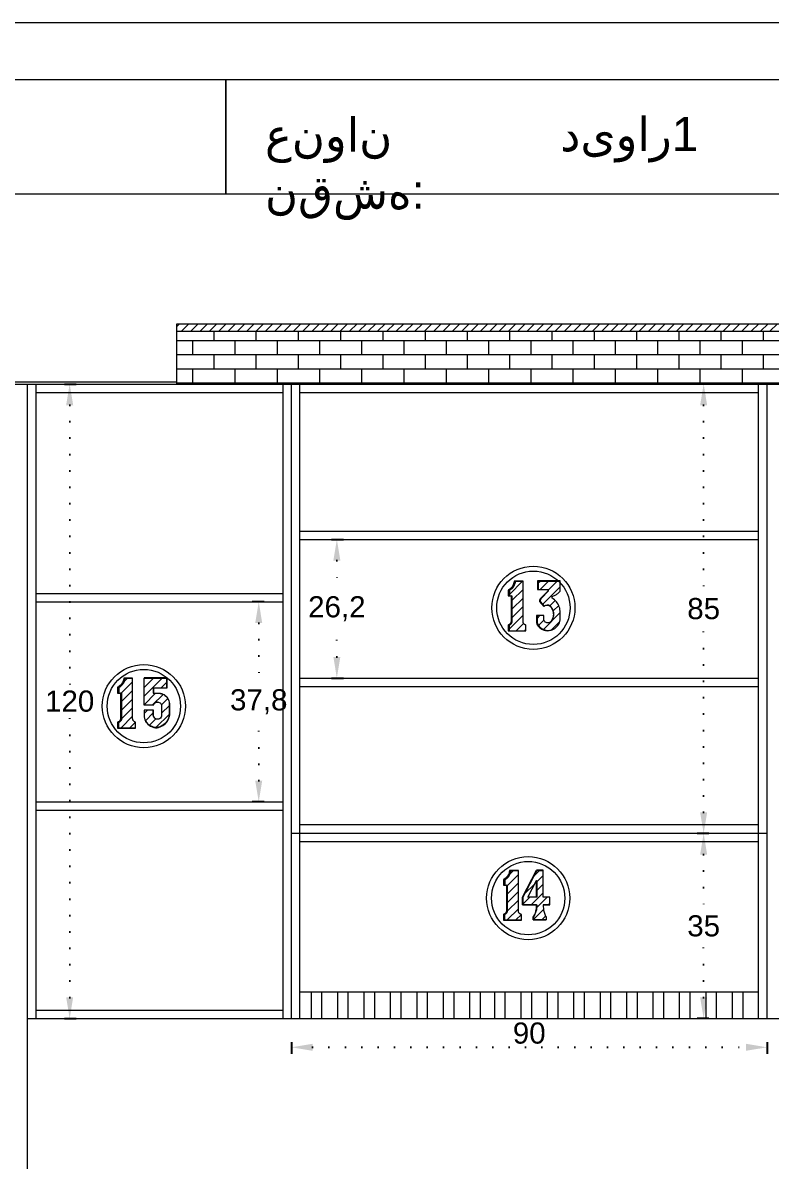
# Model space of a CAD drawing. Header units: inches. Extents: x 352 to 11605, y -941 to 2503.
# Drawn here: x 7744.4 to 7886.1, y 271.1 to 486.4 of the extents above; entities that cross this region are included whole.
import ezdxf

# ---------------------------------------------------------------- set-up
doc = ezdxf.new("R2010")
doc.units = ezdxf.units.IN
doc.header["$MEASUREMENT"] = 0
doc.linetypes.add('ACAD_ISO07W100', pattern=[3, 0, -3])
doc.styles.get("Standard").update_dxf_attribs({"font": 'arial.ttf'})
doc.dimstyles.new('ISO-25', dxfattribs={"dimtxt": 4, "dimasz": 4, "dimexe": 1.25, "dimexo": 0.625, "dimtad": 1, "dimtih": 1, "dimtoh": 1, "dimdec": 1, "dimtxsty": 'Standard', "dimcen": 2.5, "dimadec": 0, "dimazin": 0, "dimtfac": 1, "dimtdec": 1, "dimtmove": 0, "dimatfit": 3, "dimfxl": 1, "dimfxlon": 1, "dimarcsym": 0})
pattern_1 = [(45, (7267.2395, 903.4577), (-0.8148213, 0.8148213), [])]
pattern_2 = [(45, (7306.7005, 922.358), (-0.8148213, 0.8148213), [])]

# ---------------------------------------------------------------- blocks, each defined once
blk = doc.blocks.new('*D286')
at = {"color": 0, "lineweight": -2, "transparency": 16777216}
for p, q in [((7752.32, 418.06), (7754.57, 418.06)), ((7752.32, 298.06), (7754.57, 298.06))]:
    blk.add_line(p, q, dxfattribs=at)
at = {"color": 0, "linetype": 'ACAD_ISO07W100', "lineweight": -2, "transparency": 16777216}
for p, q in [((7753.32, 414.06), (7753.32, 360.73)), ((7753.32, 302.06), (7753.32, 355.4))]:
    blk.add_line(p, q, dxfattribs=at)
at = {"color": 0, "transparency": 16777216}
for points in [[(7752.65, 414.06), (7753.98, 414.06), (7753.32, 418.06)], [(7752.65, 302.06), (7753.98, 302.06), (7753.32, 298.06)]]:
    blk.add_solid(points, dxfattribs=at)
at = {"layer": 'Defpoints', "color": 0, "transparency": 16777216}
for p in [(7745.29, 418.06), (7745.29, 298.06), (7753.32, 298.06)]:
    blk.add_point(p, dxfattribs=at)
at = {"color": 0, "lineweight": 20, "transparency": 16777216, "insert": (7753.32, 358.06), "char_height": 4, "attachment_point": 5}
blk.add_mtext('120', dxfattribs=at)
blk = doc.blocks.new('*D325')
at = {"color": 0, "lineweight": -2, "transparency": 16777216}
for p, q in [((7802.88, 388.66), (7805.13, 388.66)), ((7802.88, 362.46), (7805.13, 362.46))]:
    blk.add_line(p, q, dxfattribs=at)
at = {"color": 0, "linetype": 'ACAD_ISO07W100', "lineweight": -2, "transparency": 16777216}
for p, q in [((7803.88, 384.66), (7803.88, 378.59)), ((7803.88, 366.46), (7803.88, 372.54))]:
    blk.add_line(p, q, dxfattribs=at)
at = {"color": 0, "transparency": 16777216}
for points in [[(7803.22, 384.66), (7804.55, 384.66), (7803.88, 388.66)], [(7803.22, 366.46), (7804.55, 366.46), (7803.88, 362.46)]]:
    blk.add_solid(points, dxfattribs=at)
at = {"layer": 'Defpoints', "color": 0, "transparency": 16777216}
for p in [(7796.89, 388.66), (7803.88, 388.66), (7796.89, 362.46)]:
    blk.add_point(p, dxfattribs=at)
at = {"color": 0, "lineweight": 20, "transparency": 16777216, "insert": (7803.88, 375.56), "char_height": 4, "attachment_point": 5}
blk.add_mtext('26,2', dxfattribs=at)
blk = doc.blocks.new('*D326')
at = {"color": 0, "lineweight": -2, "transparency": 16777216}
for p, q in [((7874.3, 418.06), (7872.05, 418.06)), ((7874.3, 333.06), (7872.05, 333.06))]:
    blk.add_line(p, q, dxfattribs=at)
at = {"color": 0, "linetype": 'ACAD_ISO07W100', "lineweight": -2, "transparency": 16777216}
for p, q in [((7873.3, 414.06), (7873.3, 378.23)), ((7873.3, 337.06), (7873.3, 372.9))]:
    blk.add_line(p, q, dxfattribs=at)
at = {"color": 0, "transparency": 16777216}
for points in [[(7872.63, 414.06), (7873.96, 414.06), (7873.3, 418.06)], [(7872.63, 337.06), (7873.96, 337.06), (7873.3, 333.06)]]:
    blk.add_solid(points, dxfattribs=at)
at = {"layer": 'Defpoints', "color": 0, "transparency": 16777216}
for p in [(7885.29, 418.06), (7873.3, 333.06), (7883.69, 333.06)]:
    blk.add_point(p, dxfattribs=at)
at = {"color": 0, "lineweight": 20, "transparency": 16777216, "insert": (7873.3, 375.56), "char_height": 4, "attachment_point": 5}
blk.add_mtext('85', dxfattribs=at)
blk = doc.blocks.new('*D327')
at = {"color": 0, "lineweight": -2, "transparency": 16777216}
for p, q in [((7874.3, 333.06), (7872.05, 333.06)), ((7874.3, 298.06), (7872.05, 298.06))]:
    blk.add_line(p, q, dxfattribs=at)
at = {"color": 0, "linetype": 'ACAD_ISO07W100', "lineweight": -2, "transparency": 16777216}
for p, q in [((7873.3, 329.06), (7873.3, 318.23)), ((7873.3, 302.06), (7873.3, 312.9))]:
    blk.add_line(p, q, dxfattribs=at)
at = {"color": 0, "transparency": 16777216}
for points in [[(7872.63, 329.06), (7873.96, 329.06), (7873.3, 333.06)], [(7872.63, 302.06), (7873.96, 302.06), (7873.3, 298.06)]]:
    blk.add_solid(points, dxfattribs=at)
at = {"layer": 'Defpoints', "color": 0, "transparency": 16777216}
for p in [(7885.29, 333.06), (7873.3, 298.06), (7885.29, 298.06)]:
    blk.add_point(p, dxfattribs=at)
at = {"color": 0, "lineweight": 20, "transparency": 16777216, "insert": (7873.3, 315.56), "char_height": 4, "attachment_point": 5}
blk.add_mtext('35', dxfattribs=at)
blk = doc.blocks.new('*D497')
at = {"color": 0, "lineweight": -2, "transparency": 16777216}
for p, q in [((7795.29, 293.61), (7795.29, 291.36)), ((7885.29, 293.61), (7885.29, 291.36))]:
    blk.add_line(p, q, dxfattribs=at)
at = {"color": 0, "linetype": 'ACAD_ISO07W100', "lineweight": -2, "transparency": 16777216}
blk.add_line((7799.29, 292.61), (7881.29, 292.61), dxfattribs=at)
at = {"color": 0, "transparency": 16777216}
for points in [[(7799.29, 293.28), (7799.29, 291.95), (7795.29, 292.61)], [(7881.29, 293.28), (7881.29, 291.95), (7885.29, 292.61)]]:
    blk.add_solid(points, dxfattribs=at)
at = {"layer": 'Defpoints', "color": 0, "transparency": 16777216}
for p in [(7795.29, 298.06), (7885.29, 298.06), (7885.29, 292.61)]:
    blk.add_point(p, dxfattribs=at)
at = {"color": 0, "lineweight": 20, "transparency": 16777216, "insert": (7840.29, 295.28), "char_height": 4, "attachment_point": 5}
blk.add_mtext('90', dxfattribs=at)
blk = doc.blocks.new('*D510')
at = {"color": 0, "lineweight": -2, "transparency": 16777216}
for p, q in [((7790.1, 376.86), (7787.85, 376.86)), ((7790.1, 339.06), (7787.85, 339.06))]:
    blk.add_line(p, q, dxfattribs=at)
at = {"color": 0, "linetype": 'ACAD_ISO07W100', "lineweight": -2, "transparency": 16777216}
for p, q in [((7789.1, 372.86), (7789.1, 360.99)), ((7789.1, 343.06), (7789.1, 354.94))]:
    blk.add_line(p, q, dxfattribs=at)
at = {"color": 0, "transparency": 16777216}
for points in [[(7788.43, 372.86), (7789.76, 372.86), (7789.1, 376.86)], [(7788.43, 343.06), (7789.76, 343.06), (7789.1, 339.06)]]:
    blk.add_solid(points, dxfattribs=at)
at = {"layer": 'Defpoints', "color": 0, "transparency": 16777216}
for p in [(7793.69, 376.86), (7789.1, 339.06), (7793.69, 339.06)]:
    blk.add_point(p, dxfattribs=at)
at = {"color": 0, "lineweight": 20, "transparency": 16777216, "insert": (7789.1, 357.96), "char_height": 4, "attachment_point": 5}
blk.add_mtext('37,8', dxfattribs=at)

msp = doc.modelspace()

# ---------------------------------------------------------------- hatches: boundary and pattern name
at = {"lineweight": 20}
h = msp.add_hatch(dxfattribs=at)
h.set_pattern_fill('ANSI31', color=256, scale=10)
h.set_pattern_definition([(45, (-630.3385, -336.4653), (-0.88388348, 0.88388348), [])])
h.paths.add_polyline_path([(8021.19, 429.46), (7773.59, 429.46), (7773.59, 428.06), (8021.19, 428.06)])
h = msp.add_hatch(dxfattribs=at)
h.set_pattern_fill('AR-BRSTD', color=256)
h.set_pattern_definition([(0, (-1083.3698, -336.4653), (0, 2.667), []), (90, (-1083.37, -336.4653), (-4, 2.667), [2.667, -2.667])])
h.paths.add_polyline_path([(7773.59, 418.06), (8021.19, 418.06), (8021.19, 428.06), (7773.59, 428.06)])
h = msp.add_hatch(dxfattribs=at)
h.set_pattern_fill('ANSI31', color=256, scale=9.218651)
h.set_pattern_definition(pattern_2)
h.paths.add_polyline_path([(7839.52, 372.51), (7839.45, 372.55), (7839.39, 372.59), (7839.33, 372.64), (7839.27, 372.69), (7839.23, 372.75), (7839.19, 372.82), (7839.16, 372.89), (7839.13, 372.96), (7839.12, 373.04), (7839.12, 373.12), (7839.12, 380.76), (7837.68, 380.76), (7837.66, 380.58), (7837.62, 380.4), (7837.57, 380.23), (7837.51, 380.06), (7837.43, 379.9), (7837.33, 379.75), (7837.22, 379.6), (7837.11, 379.47), (7836.97, 379.35), (7836.83, 379.23), (7836.68, 379.14), (7836.53, 379.05), (7836.53, 377.97), (7836.84, 377.97), (7837.08, 377.95), (7837.08, 373.15), (7837.07, 373.07), (7837.05, 373), (7837.02, 372.93), (7836.99, 372.86), (7836.95, 372.8), (7836.9, 372.74), (7836.85, 372.68), (7836.8, 372.64), (7836.73, 372.59), (7836.67, 372.56), (7836.6, 372.53), (7836.53, 372.51), (7836.53, 371.41), (7839.67, 371.41), (7839.67, 372.47), (7839.6, 372.49)])
h = msp.add_hatch(dxfattribs=at)
h.set_pattern_fill('ANSI31', color=256, scale=9.218651)
h.set_pattern_definition(pattern_2)
h.paths.add_polyline_path([(7846.15, 380.8), (7841.97, 380.8), (7841.97, 379.18), (7843.8, 379.18), (7843.89, 379.15), (7843.89, 378.88), (7842.6, 377.58), (7842.52, 377.48), (7842.49, 377.43), (7842.46, 377.38), (7842.43, 377.32), (7842.4, 377.27), (7842.38, 377.21), (7842.37, 377.15), (7842.36, 377.09), (7842.35, 376.97), (7842.35, 376.9), (7843.11, 376.02), (7843.13, 376.04), (7843.22, 376.11), (7843.33, 376.17), (7843.44, 376.21), (7843.55, 376.23), (7843.67, 376.24), (7843.77, 376.24), (7843.89, 376.23), (7844, 376.21), (7844.11, 376.17), (7844.21, 376.11), (7844.31, 376.05), (7844.39, 375.97), (7844.53, 375.79), (7844.65, 375.6), (7844.75, 375.41), (7844.83, 375.2), (7844.89, 374.98), (7844.93, 374.76), (7844.94, 374.54), (7844.93, 374.31), (7844.9, 374.09), (7844.84, 373.88), (7844.76, 373.67), (7844.66, 373.47), (7844.59, 373.32), (7844.49, 373.19), (7844.37, 373.08), (7844.22, 373), (7844.13, 372.97), (7843.97, 372.92), (7843.8, 372.9), (7843.64, 372.92), (7843.48, 372.97), (7843.33, 373.05), (7843.21, 373.16), (7843.11, 373.29), (7843.04, 373.44), (7843.04, 374.27), (7841.77, 374.27), (7841.77, 372.92), (7841.86, 372.71), (7841.97, 372.51), (7842.1, 372.32), (7842.25, 372.14), (7842.42, 371.99), (7842.6, 371.85), (7842.8, 371.73), (7843.01, 371.63), (7843.22, 371.55), (7843.44, 371.5), (7843.67, 371.47), (7843.9, 371.46), (7844.18, 371.48), (7844.45, 371.53), (7844.71, 371.62), (7844.91, 371.71), (7845.12, 371.83), (7845.34, 372), (7845.54, 372.2), (7845.72, 372.42), (7845.87, 372.65), (7846, 372.9), (7846.09, 373.17), (7846.15, 373.44), (7846.15, 374.86), (7846.14, 375.13), (7846.11, 375.4), (7846.05, 375.67), (7845.97, 375.93), (7845.87, 376.18), (7845.74, 376.43), (7845.6, 376.66), (7845.43, 376.88), (7845.25, 377.08), (7845.05, 377.27), (7844.84, 377.44), (7844.61, 377.59), (7844.61, 377.87), (7844.76, 377.92), (7844.91, 377.97), (7845.05, 378.04), (7845.19, 378.11), (7845.33, 378.19), (7845.46, 378.27), (7845.59, 378.36), (7845.71, 378.46), (7845.83, 378.56), (7845.94, 378.67), (7846.05, 378.79), (7846.15, 378.9)])
h = msp.add_hatch(dxfattribs=at)
h.set_pattern_fill('ANSI31', color=256, scale=9.218651)
h.set_pattern_definition(pattern_1)
h.paths.add_polyline_path([(7765.64, 354.15), (7765.57, 354.19), (7765.51, 354.23), (7765.45, 354.28), (7765.39, 354.33), (7765.35, 354.39), (7765.31, 354.46), (7765.28, 354.53), (7765.25, 354.6), (7765.24, 354.68), (7765.23, 354.76), (7765.23, 362.4), (7763.8, 362.4), (7763.78, 362.22), (7763.74, 362.04), (7763.69, 361.87), (7763.62, 361.7), (7763.54, 361.54), (7763.45, 361.39), (7763.34, 361.25), (7763.22, 361.11), (7763.09, 360.99), (7762.95, 360.88), (7762.8, 360.78), (7762.64, 360.69), (7762.64, 359.61), (7762.96, 359.61), (7763.19, 359.59), (7763.19, 354.79), (7763.18, 354.71), (7763.17, 354.64), (7763.14, 354.57), (7763.11, 354.5), (7763.07, 354.44), (7763.02, 354.38), (7762.97, 354.33), (7762.91, 354.28), (7762.85, 354.24), (7762.79, 354.2), (7762.72, 354.17), (7762.64, 354.15), (7762.64, 353.05), (7765.79, 353.05), (7765.79, 354.11), (7765.71, 354.13)])
h = msp.add_hatch(dxfattribs=at)
h.set_pattern_fill('ANSI31', color=256, scale=9.218651)
h.set_pattern_definition(pattern_1)
h.paths.add_polyline_path([(7771.71, 358.81), (7771.54, 359), (7771.34, 359.16), (7771.12, 359.31), (7770.89, 359.42), (7770.69, 359.49), (7770.45, 359.54), (7770.17, 359.56), (7769.15, 359.56), (7769.15, 360.55), (7771.63, 360.55), (7771.63, 362.44), (7767.41, 362.44), (7767.41, 357.36), (7769.15, 357.36), (7769.22, 357.51), (7769.32, 357.65), (7769.44, 357.76), (7769.59, 357.84), (7769.74, 357.89), (7769.93, 357.91), (7770.11, 357.89), (7770.27, 357.84), (7770.42, 357.76), (7770.54, 357.64), (7770.64, 357.51), (7770.71, 357.35), (7770.71, 355.41), (7770.68, 355.21), (7770.61, 355.03), (7770.48, 354.87), (7770.33, 354.75), (7770.14, 354.67), (7769.94, 354.65), (7769.75, 354.67), (7769.56, 354.75), (7769.39, 354.88), (7769.26, 355.06), (7769.18, 355.24), (7769.15, 355.44), (7769.15, 356.38), (7767.41, 356.38), (7767.41, 355.41), (7767.43, 355.1), (7767.49, 354.79), (7767.59, 354.52), (7767.73, 354.25), (7767.9, 353.99), (7768.11, 353.76), (7768.35, 353.56), (7768.61, 353.39), (7768.9, 353.26), (7769.19, 353.16), (7769.5, 353.11), (7769.81, 353.1), (7770.1, 353.16), (7770.39, 353.24), (7770.66, 353.36), (7770.92, 353.51), (7771.16, 353.68), (7771.38, 353.88), (7771.58, 354.1), (7771.76, 354.34), (7771.9, 354.59), (7772.03, 354.86), (7772.12, 355.15), (7772.18, 355.44), (7772.18, 357.36), (7772.18, 357.62), (7772.14, 357.88), (7772.08, 358.13), (7771.98, 358.37), (7771.86, 358.6)])
h = msp.add_hatch(dxfattribs=at)
h.set_pattern_fill('ANSI31', color=256, scale=9.218651)
h.set_pattern_definition([(45, (7322.6807, 867.4047), (-0.8148213, 0.8148213), [])])
h.paths.add_polyline_path([(7838.65, 317.79), (7838.58, 317.83), (7838.52, 317.87), (7838.46, 317.92), (7838.4, 317.97), (7838.35, 318.03), (7838.32, 318.1), (7838.28, 318.17), (7838.26, 318.24), (7838.25, 318.32), (7838.24, 318.4), (7838.24, 326.04), (7836.81, 326.04), (7836.79, 325.86), (7836.75, 325.68), (7836.7, 325.51), (7836.63, 325.34), (7836.55, 325.18), (7836.46, 325.03), (7836.35, 324.88), (7836.23, 324.75), (7836.1, 324.63), (7835.96, 324.51), (7835.81, 324.41), (7835.65, 324.33), (7835.65, 323.25), (7835.97, 323.25), (7836.2, 323.23), (7836.2, 318.43), (7836.19, 318.35), (7836.18, 318.28), (7836.15, 318.21), (7836.12, 318.14), (7836.08, 318.08), (7836.03, 318.02), (7835.98, 317.96), (7835.92, 317.92), (7835.86, 317.87), (7835.79, 317.84), (7835.73, 317.81), (7835.65, 317.79), (7835.65, 316.69), (7838.8, 316.69), (7838.8, 317.75), (7838.72, 317.77)])
h = msp.add_hatch(dxfattribs=at)
h.set_pattern_fill('ANSI31', color=256, scale=9.218651)
h.set_pattern_definition([(45, (7322.6807, 867.4047), (-0.8148213, 0.8148213), [])])
h.paths.add_polyline_path([(7842.92, 326.08), (7841.71, 326.08), (7839.1, 321), (7839.1, 319.57), (7841.71, 319.57), (7841.71, 319.36), (7841.7, 319.18), (7841.69, 318.99), (7841.67, 318.81), (7841.64, 318.63), (7841.6, 318.45), (7841.55, 318.28), (7841.49, 318.1), (7841.43, 317.93), (7841.36, 317.77), (7841.27, 317.6), (7841.19, 317.44), (7841.09, 317.29), (7841.09, 316.74), (7843.48, 316.74), (7843.48, 317.25), (7843.39, 317.42), (7843.31, 317.61), (7843.24, 317.79), (7843.17, 317.98), (7843.12, 318.17), (7843.07, 318.37), (7843.02, 318.56), (7842.99, 318.76), (7842.96, 318.95), (7842.94, 319.15), (7842.93, 319.35), (7842.92, 319.57), (7844.17, 319.57), (7844.17, 320.99), (7842.92, 320.99)])
h.paths.add_polyline_path([(7841.67, 324.18), (7841.71, 324.16), (7841.71, 321), (7841.67, 320.99), (7840.01, 320.99)], flags=16)

# ---------------------------------------------------------------- linework, layer by layer
for p, q in [((7773.59, 429.46), (8036.19, 429.46)), ((7773.59, 418.06), (7773.59, 429.46)), ((7778.59, 429.46), (8021.19, 429.46)), ((7773.59, 428.06), (8021.19, 428.06)), ((7681.69, 418.46), (7773.59, 418.46)), ((7681.69, 418.06), (7773.59, 418.06)), ((7681.69, 418.06), (7773.59, 418.06)), ((7681.69, 418.06), (7773.59, 418.06)), ((7745.29, 418.06), (7793.69, 418.06)), ((7745.29, 418.06), (7745.29, 147.46)), ((7746.89, 418.06), (7746.89, 298.06)), ((7793.69, 418.06), (7773.59, 418.06)), ((7793.69, 298.06), (7793.69, 418.06)), ((7793.69, 418.06), (8021.19, 418.06)), ((7795.29, 298.06), (7795.29, 418.06)), ((7796.89, 298.06), (7796.89, 418.06)), ((7883.69, 298.06), (7883.69, 418.06)), ((7885.29, 298.06), (7885.29, 418.06)), ((7746.89, 416.46), (7793.69, 416.46)), ((7796.89, 416.46), (7883.69, 416.46)), ((7796.89, 390.26), (7883.69, 390.26)), ((7796.89, 388.66), (7883.69, 388.66)), ((7836.53, 379.05), (7836.53, 377.97)), ((7841.85, 380.85), (7841.85, 379.18)), ((7841.85, 379.18), (7841.97, 379.18)), ((7841.97, 380.8), (7841.97, 379.18)), ((7841.97, 379.18), (7843.8, 379.18)), ((7843.8, 379.18), (7843.89, 379.15)), ((7843.89, 379.15), (7843.89, 378.88)), ((7746.89, 378.46), (7793.69, 378.46)), ((7746.89, 376.86), (7793.69, 376.86)), ((7844.13, 372.97), (7843.97, 372.92)), ((7836.53, 371.41), (7839.67, 371.41)), ((7771.63, 362.44), (7771.63, 360.55)), ((7796.89, 362.46), (7883.69, 362.46)), ((7762.64, 360.69), (7762.64, 359.61)), ((7769.18, 360.55), (7769.18, 359.57)), ((7796.89, 360.86), (7883.69, 360.86)), ((7769.94, 357.91), (7770.11, 357.89)), ((7770.11, 357.89), (7770.27, 357.84)), ((7770.27, 357.84), (7770.42, 357.76)), ((7770.42, 357.76), (7770.54, 357.64)), ((7770.54, 357.64), (7770.64, 357.51)), ((7770.64, 357.51), (7770.71, 357.35)), ((7767.41, 357.36), (7769.15, 357.36)), ((7770.71, 355.41), (7770.68, 355.21)), ((7770.71, 357.35), (7770.71, 355.41)), ((7769.56, 354.75), (7769.4, 354.87)), ((7769.75, 354.67), (7769.56, 354.75)), ((7769.94, 354.65), (7769.75, 354.67)), ((7770.14, 354.67), (7769.94, 354.65)), ((7770.33, 354.75), (7770.14, 354.67)), ((7770.48, 354.87), (7770.33, 354.75)), ((7770.61, 355.03), (7770.48, 354.87)), ((7770.68, 355.21), (7770.61, 355.03)), ((7762.64, 353.05), (7765.79, 353.05)), ((7746.89, 339.06), (7793.69, 339.06)), ((7746.89, 337.46), (7793.69, 337.46)), ((7883.69, 334.66), (7796.89, 334.66)), ((7885.29, 333.06), (7795.29, 333.06)), ((7883.69, 331.46), (7796.89, 331.46)), ((7841.71, 326.08), (7842.92, 326.08)), ((7835.65, 324.33), (7835.65, 323.25)), ((7841.67, 320.99), (7841.67, 324.18)), ((7835.65, 316.69), (7838.8, 316.69)), ((7883.69, 298.06), (7883.69, 308.06)), ((7883.69, 303.06), (7796.89, 303.06)), ((7798.99, 303.06), (7798.99, 298.06)), ((7800.99, 303.06), (7800.99, 298.06)), ((7803.99, 303.06), (7803.99, 298.06)), ((7805.99, 303.06), (7805.99, 298.06)), ((7808.99, 303.06), (7808.99, 298.06)), ((7810.99, 303.06), (7810.99, 298.06)), ((7813.99, 303.06), (7813.99, 298.06)), ((7815.99, 303.06), (7815.99, 298.06)), ((7818.99, 303.06), (7818.99, 298.06)), ((7820.99, 303.06), (7820.99, 298.06)), ((7823.99, 303.06), (7823.99, 298.06)), ((7825.99, 303.06), (7825.99, 298.06)), ((7828.99, 303.06), (7828.99, 298.06)), ((7830.99, 303.06), (7830.99, 298.06)), ((7833.69, 303.06), (7833.69, 298.06)), ((7835.69, 303.06), (7835.69, 298.06)), ((7838.69, 303.06), (7838.69, 298.06)), ((7840.69, 303.06), (7840.69, 298.06)), ((7843.69, 303.06), (7843.69, 298.06)), ((7845.69, 303.06), (7845.69, 298.06)), ((7848.69, 303.06), (7848.69, 298.06)), ((7850.69, 303.06), (7850.69, 298.06)), ((7853.69, 303.06), (7853.69, 298.06)), ((7855.69, 303.06), (7855.69, 298.06)), ((7858.69, 303.06), (7858.69, 298.06)), ((7860.69, 303.06), (7860.69, 298.06)), ((7863.69, 303.06), (7863.69, 298.06)), ((7865.69, 303.06), (7865.69, 298.06)), ((7868.69, 303.06), (7868.69, 298.06)), ((7870.69, 303.06), (7870.69, 298.06)), ((7873.69, 303.06), (7873.69, 298.06)), ((7875.69, 303.06), (7875.69, 298.06)), ((7878.69, 303.06), (7878.69, 298.06)), ((7880.69, 303.06), (7880.69, 298.06)), ((7746.89, 299.66), (7793.69, 299.66)), ((7745.29, 298.06), (8021.19, 298.06))]:
    msp.add_line(p, q, dxfattribs=at)
for points in [[(7624.11, 486.39), (7624.11, -153.63), (8076.64, -153.63), (8076.64, 486.39)], [(7634.88, 475.61), (7634.88, -132.55), (8065.87, -132.55), (8065.87, 475.61)], [(7782.87, 475.61), (7634.88, 475.61), (7634.88, 454.06), (7782.87, 454.06)], [(7782.87, 454.06), (8065.87, 454.06), (8065.87, 475.61), (7782.87, 475.61)], [(7841.97, 380.8), (7846.15, 380.8), (7846.15, 380.85), (7841.85, 380.85)], [(7843.89, 376.23), (7843.77, 376.24), (7843.67, 376.24), (7843.79, 376.23), (7843.9, 376.21), (7844.01, 376.17), (7844.12, 376.11), (7844.21, 376.04), (7844.29, 375.96), (7844.44, 375.79), (7844.56, 375.6), (7844.66, 375.4), (7844.75, 375.19), (7844.8, 374.97), (7844.84, 374.75), (7844.85, 374.52), (7844.84, 374.29), (7844.81, 374.07), (7844.75, 373.85), (7844.67, 373.64), (7844.57, 373.44), (7844.5, 373.29), (7844.4, 373.16), (7844.27, 373.05), (7844.13, 372.97), (7844.22, 373), (7844.37, 373.08), (7844.49, 373.19), (7844.59, 373.32), (7844.66, 373.47), (7844.76, 373.67), (7844.84, 373.88), (7844.9, 374.09), (7844.93, 374.31), (7844.94, 374.54), (7844.93, 374.76), (7844.89, 374.98), (7844.83, 375.2), (7844.75, 375.41), (7844.65, 375.6), (7844.53, 375.79), (7844.39, 375.97), (7844.31, 376.05), (7844.21, 376.11), (7844.11, 376.17), (7844, 376.21)], [(7769.18, 357.35), (7769.25, 357.51), (7769.35, 357.64), (7769.47, 357.76), (7769.62, 357.84), (7769.78, 357.89), (7769.94, 357.91), (7769.91, 357.91), (7769.74, 357.89), (7769.59, 357.84), (7769.44, 357.76), (7769.32, 357.65), (7769.22, 357.51), (7769.15, 357.36)], [(7840.01, 320.99), (7841.67, 324.18), (7841.71, 324.16), (7841.71, 321), (7841.67, 320.99)]]:
    msp.add_lwpolyline(points, close=True, dxfattribs=at)
for points in [[(7836.28, 371.36), (7839.67, 371.36), (7839.67, 371.41), (7839.67, 372.47), (7839.6, 372.49), (7839.52, 372.51), (7839.45, 372.55), (7839.39, 372.59), (7839.33, 372.64), (7839.27, 372.69), (7839.23, 372.75), (7839.19, 372.82), (7839.16, 372.89), (7839.13, 372.96), (7839.12, 373.04), (7839.12, 373.12), (7839.12, 380.76), (7839.12, 380.8), (7837.45, 380.8), (7837.43, 380.62), (7837.39, 380.44), (7837.34, 380.27), (7837.27, 380.1), (7837.19, 379.94), (7837.1, 379.78), (7836.99, 379.64), (7836.87, 379.5), (7836.74, 379.38), (7836.59, 379.26), (7836.44, 379.16), (7836.28, 379.08), (7836.28, 377.97), (7836.53, 377.97), (7836.84, 377.97), (7836.84, 373.12), (7836.83, 373.04), (7836.81, 372.97), (7836.78, 372.9), (7836.75, 372.83), (7836.71, 372.76), (7836.67, 372.7), (7836.61, 372.65), (7836.56, 372.6), (7836.49, 372.56), (7836.43, 372.52), (7836.36, 372.49), (7836.28, 372.47), (7836.28, 371.36), (7836.53, 371.41), (7836.53, 372.51), (7836.6, 372.53), (7836.67, 372.56), (7836.73, 372.59), (7836.8, 372.64), (7836.85, 372.68), (7836.9, 372.74), (7836.95, 372.8), (7836.99, 372.86), (7837.02, 372.93), (7837.05, 373), (7837.07, 373.07), (7837.08, 373.15), (7837.08, 377.95), (7836.84, 377.97)], [(7836.28, 379.08), (7836.53, 379.05), (7836.68, 379.14), (7836.83, 379.23), (7836.97, 379.35), (7837.11, 379.47), (7837.22, 379.6), (7837.33, 379.75), (7837.43, 379.9), (7837.51, 380.06), (7837.57, 380.23), (7837.62, 380.4), (7837.66, 380.58), (7837.68, 380.76)], [(7837.45, 380.8), (7837.68, 380.76), (7839.12, 380.76)], [(7843.8, 379.18), (7843.8, 378.9), (7843.89, 378.88), (7842.6, 377.58), (7842.52, 377.48), (7842.49, 377.43), (7842.46, 377.38), (7842.43, 377.32), (7842.4, 377.27), (7842.38, 377.21), (7842.37, 377.15), (7842.36, 377.09), (7842.35, 376.97), (7842.35, 376.9), (7843.11, 376.02)], [(7845.34, 372), (7845.54, 372.2), (7845.72, 372.42), (7845.87, 372.65), (7846, 372.9), (7846.09, 373.17), (7846.15, 373.44), (7846.15, 374.86), (7846.14, 375.13), (7846.11, 375.4), (7846.05, 375.67), (7845.97, 375.93), (7845.87, 376.18), (7845.74, 376.43), (7845.6, 376.66), (7845.43, 376.88), (7845.25, 377.08), (7845.05, 377.27), (7844.84, 377.44), (7844.61, 377.59), (7844.61, 377.87), (7844.76, 377.92), (7844.91, 377.97), (7845.05, 378.04), (7845.19, 378.11), (7845.33, 378.19), (7845.46, 378.27), (7845.59, 378.36), (7845.71, 378.46), (7845.83, 378.56), (7845.94, 378.67), (7846.05, 378.79), (7846.15, 378.9), (7846.15, 380.8)], [(7843.8, 378.9), (7842.49, 377.59), (7842.41, 377.49), (7842.37, 377.44), (7842.34, 377.39), (7842.31, 377.33), (7842.29, 377.28), (7842.27, 377.22), (7842.25, 377.16), (7842.24, 377.1), (7842.23, 376.97), (7842.23, 376.91), (7843.05, 375.96), (7843.11, 376.02), (7843.13, 376.04), (7843.22, 376.11), (7843.33, 376.17), (7843.44, 376.21), (7843.55, 376.23), (7843.67, 376.24)], [(7843.97, 372.92), (7843.8, 372.9), (7843.64, 372.92), (7843.48, 372.97), (7843.33, 373.05), (7843.21, 373.16), (7843.11, 373.29), (7843.04, 373.44), (7843.04, 374.27), (7841.77, 374.27), (7841.65, 374.27), (7841.65, 372.88), (7841.74, 372.67), (7841.85, 372.47), (7841.98, 372.28), (7842.14, 372.1), (7842.31, 371.94), (7842.49, 371.8), (7842.69, 371.68), (7842.9, 371.58), (7843.12, 371.5), (7843.34, 371.45), (7843.57, 371.42), (7843.8, 371.41), (7844.08, 371.43), (7844.36, 371.49), (7844.62, 371.57), (7844.88, 371.69), (7844.91, 371.71), (7845.12, 371.83), (7845.34, 372)], [(7841.77, 374.27), (7841.77, 372.92), (7841.86, 372.71), (7841.97, 372.51), (7842.1, 372.32), (7842.25, 372.14), (7842.42, 371.99), (7842.6, 371.85), (7842.8, 371.73), (7843.01, 371.63), (7843.22, 371.55), (7843.44, 371.5), (7843.67, 371.47), (7843.9, 371.46), (7844.18, 371.48), (7844.45, 371.53), (7844.71, 371.62), (7844.91, 371.71)], [(7762.4, 353), (7765.79, 353), (7765.79, 353.05), (7765.79, 354.11), (7765.71, 354.13), (7765.64, 354.15), (7765.57, 354.19), (7765.51, 354.23), (7765.45, 354.28), (7765.39, 354.33), (7765.35, 354.39), (7765.31, 354.46), (7765.28, 354.53), (7765.25, 354.6), (7765.24, 354.68), (7765.23, 354.76), (7765.23, 362.4), (7765.23, 362.44), (7763.57, 362.44), (7763.55, 362.26), (7763.51, 362.08), (7763.46, 361.91), (7763.39, 361.74), (7763.31, 361.58), (7763.21, 361.42), (7763.11, 361.28), (7762.99, 361.14), (7762.85, 361.02), (7762.71, 360.91), (7762.56, 360.81), (7762.4, 360.72), (7762.4, 359.61), (7762.64, 359.61), (7762.96, 359.61), (7762.96, 354.76), (7762.95, 354.68), (7762.93, 354.61), (7762.9, 354.54), (7762.87, 354.47), (7762.83, 354.4), (7762.78, 354.35), (7762.73, 354.29), (7762.67, 354.24), (7762.61, 354.2), (7762.54, 354.16), (7762.47, 354.14), (7762.4, 354.11), (7762.4, 353), (7762.64, 353.05), (7762.64, 354.15), (7762.72, 354.17), (7762.79, 354.2), (7762.85, 354.24), (7762.91, 354.28), (7762.97, 354.33), (7763.02, 354.38), (7763.07, 354.44), (7763.11, 354.5), (7763.14, 354.57), (7763.17, 354.64), (7763.18, 354.71), (7763.19, 354.79), (7763.19, 359.59), (7762.96, 359.61)], [(7762.4, 360.72), (7762.64, 360.69), (7762.8, 360.78), (7762.95, 360.88), (7763.09, 360.99), (7763.22, 361.11), (7763.34, 361.25), (7763.45, 361.39), (7763.54, 361.54), (7763.62, 361.7), (7763.69, 361.87), (7763.74, 362.04), (7763.78, 362.22), (7763.8, 362.4)], [(7763.57, 362.44), (7763.8, 362.4), (7765.23, 362.4)], [(7771.68, 362.49), (7767.41, 362.49), (7767.41, 362.44)], [(7769.18, 357.35), (7767.41, 357.35), (7767.41, 357.36), (7767.41, 362.44), (7771.63, 362.44), (7771.68, 362.49), (7771.68, 360.55), (7771.63, 360.55), (7769.18, 360.55), (7769.15, 360.52), (7769.15, 359.56), (7769.18, 359.57), (7770.21, 359.57), (7770.49, 359.56), (7770.73, 359.51), (7770.93, 359.43), (7771.17, 359.32), (7771.39, 359.18), (7771.59, 359.01), (7771.76, 358.81), (7771.91, 358.6)], [(7767.49, 354.79), (7767.59, 354.52), (7767.6, 354.49), (7767.74, 354.21), (7767.92, 353.95), (7768.13, 353.72), (7768.37, 353.51), (7768.63, 353.34), (7768.92, 353.21), (7769.22, 353.12), (7769.53, 353.06), (7769.85, 353.05), (7770.14, 353.11), (7770.43, 353.2), (7770.7, 353.32), (7770.96, 353.46), (7771.21, 353.64), (7771.43, 353.84), (7771.63, 354.06), (7771.81, 354.3), (7771.96, 354.56), (7772.08, 354.83), (7772.17, 355.12), (7772.23, 355.41), (7772.23, 357.35), (7772.23, 357.62), (7772.2, 357.88), (7772.14, 358.13), (7772.04, 358.37), (7771.91, 358.6)], [(7769.15, 359.56), (7770.17, 359.56), (7770.45, 359.54), (7770.69, 359.49), (7770.89, 359.42), (7771.12, 359.31), (7771.34, 359.16), (7771.54, 359), (7771.71, 358.81), (7771.86, 358.6), (7771.98, 358.37), (7772.08, 358.13), (7772.14, 357.88), (7772.18, 357.62), (7772.18, 357.36), (7772.18, 355.44), (7772.12, 355.15), (7772.03, 354.86), (7771.9, 354.59), (7771.76, 354.34), (7771.58, 354.1), (7771.38, 353.88), (7771.16, 353.68), (7770.92, 353.51), (7770.66, 353.36), (7770.39, 353.24), (7770.1, 353.16), (7769.81, 353.1), (7769.5, 353.11), (7769.19, 353.16), (7768.9, 353.26), (7768.61, 353.39), (7768.35, 353.56), (7768.11, 353.76), (7767.9, 353.99), (7767.73, 354.25), (7767.59, 354.52)], [(7769.28, 355.03), (7769.21, 355.21), (7769.18, 355.41), (7769.18, 356.38), (7769.15, 356.38), (7767.41, 356.38), (7767.41, 355.41), (7767.43, 355.1), (7767.49, 354.79)], [(7769.28, 355.03), (7769.4, 354.87), (7769.38, 354.9), (7769.26, 355.06), (7769.18, 355.24), (7769.15, 355.44), (7769.15, 356.38)], [(7835.41, 316.64), (7838.8, 316.64), (7838.8, 316.69), (7838.8, 317.75), (7838.72, 317.77), (7838.65, 317.79), (7838.58, 317.83), (7838.52, 317.87), (7838.46, 317.92), (7838.4, 317.97), (7838.35, 318.03), (7838.32, 318.1), (7838.28, 318.17), (7838.26, 318.24), (7838.25, 318.32), (7838.24, 318.4), (7838.24, 326.04), (7838.24, 326.08), (7836.58, 326.08), (7836.56, 325.9), (7836.52, 325.72), (7836.47, 325.55), (7836.4, 325.38), (7836.32, 325.22), (7836.22, 325.06), (7836.12, 324.92), (7836, 324.78), (7835.86, 324.66), (7835.72, 324.54), (7835.57, 324.44), (7835.41, 324.36), (7835.41, 323.25), (7835.65, 323.25), (7835.97, 323.25), (7835.97, 318.4), (7835.96, 318.32), (7835.94, 318.25), (7835.91, 318.18), (7835.88, 318.11), (7835.84, 318.04), (7835.79, 317.98), (7835.74, 317.93), (7835.68, 317.88), (7835.62, 317.84), (7835.55, 317.8), (7835.48, 317.77), (7835.41, 317.75), (7835.41, 316.64), (7835.65, 316.69), (7835.65, 317.79), (7835.73, 317.81), (7835.79, 317.84), (7835.86, 317.87), (7835.92, 317.92), (7835.98, 317.96), (7836.03, 318.02), (7836.08, 318.08), (7836.12, 318.14), (7836.15, 318.21), (7836.18, 318.28), (7836.19, 318.35), (7836.2, 318.43), (7836.2, 323.23), (7835.97, 323.25)], [(7835.41, 324.36), (7835.65, 324.33), (7835.81, 324.41), (7835.96, 324.51), (7836.1, 324.63), (7836.23, 324.75), (7836.35, 324.88), (7836.46, 325.03), (7836.55, 325.18), (7836.63, 325.34), (7836.7, 325.51), (7836.75, 325.68), (7836.79, 325.86), (7836.81, 326.04)], [(7836.58, 326.08), (7836.81, 326.04), (7838.24, 326.04)], [(7839.04, 319.55), (7839.04, 320.99), (7841.67, 326.13)], [(7842.92, 319.55), (7844.17, 319.55), (7844.17, 319.57), (7844.17, 320.99), (7842.92, 320.99), (7842.92, 326.08), (7842.92, 326.13), (7841.67, 326.13), (7841.71, 326.08), (7839.1, 321), (7839.1, 319.57)], [(7841.67, 319.55), (7839.04, 319.55), (7839.1, 319.57), (7841.71, 319.57)], [(7844.17, 319.57), (7842.94, 319.57), (7842.92, 319.55), (7842.93, 319.35), (7842.94, 319.15), (7842.96, 318.95), (7842.99, 318.76), (7843.02, 318.56), (7843.07, 318.37), (7843.12, 318.17), (7843.17, 317.98), (7843.24, 317.79), (7843.31, 317.61), (7843.39, 317.42), (7843.48, 317.25), (7843.48, 316.74), (7843.48, 316.69), (7841.05, 316.69), (7841.05, 317.25), (7841.15, 317.4), (7841.24, 317.56), (7841.32, 317.73), (7841.39, 317.9), (7841.46, 318.07), (7841.52, 318.24), (7841.56, 318.42), (7841.6, 318.6), (7841.64, 318.78), (7841.66, 318.97), (7841.67, 319.15), (7841.67, 319.34)], [(7841.67, 319.34), (7841.67, 319.55), (7841.71, 319.57), (7841.71, 319.36), (7841.7, 319.18), (7841.69, 318.99), (7841.67, 318.81), (7841.64, 318.63), (7841.6, 318.45), (7841.55, 318.28), (7841.49, 318.1), (7841.43, 317.93), (7841.36, 317.77), (7841.27, 317.6), (7841.19, 317.44), (7841.09, 317.29), (7841.09, 316.74)], [(7841.05, 316.69), (7841.09, 316.74), (7843.48, 316.74)]]:
    msp.add_lwpolyline(points, dxfattribs=at)
for centre, radius in [((7841.07, 375.74), 7.86), ((7841.07, 375.74), 6.94), ((7767.35, 357.14), 7.86), ((7767.35, 357.14), 6.94), ((7840.09, 320.82), 7.86), ((7840.09, 320.82), 6.94)]:
    msp.add_circle(centre, radius, dxfattribs=at)

# ---------------------------------------------------------------- texts
at = {"lineweight": 20, "char_height": 6.4648, "attachment_point": 1}
for s, width, insert in [('{\\fArial|b0|i0|c178|p34;عنوان نقشه}:', 47.9592, (7790.28, 468.48)), ('{\\fArial|b0|i0|c178|p34;دیوار1}', 56.0359, (7846.18, 468.58))]:
    msp.add_mtext_dynamic_manual_height_columns(s, width=width, gutter_width=293.05, heights=[0], dxfattribs=dict(at, insert=insert))

# ---------------------------------------------------------------- dimensions: what is measured, and where the dimension line sits
at = {"lineweight": 20}
for base, p1, p2, picture, middle in [((7753.32, 298.06), (7745.29, 418.06), (7745.29, 298.06), '*D286', (7753.32, 358.06)), ((7873.3, 333.06), (7885.29, 418.06), (7883.69, 333.06), '*D326', (7873.3, 375.56)), ((7803.88, 388.66), (7796.89, 362.46), (7796.89, 388.66), '*D325', (7803.88, 375.56)), ((7789.1, 339.06), (7793.69, 376.86), (7793.69, 339.06), '*D510', (7789.1, 357.96)), ((7873.3, 298.06), (7885.29, 333.06), (7885.29, 298.06), '*D327', (7873.3, 315.56))]:
    dim = msp.add_linear_dim(base=base, p1=p1, p2=p2, angle=90, dimstyle='ISO-25', dxfattribs=at)
    dim.commit()
    dim.dimension.update_dxf_attribs({"geometry": picture, "text_midpoint": middle})
dim = msp.add_linear_dim(base=(7885.29, 292.61), p1=(7795.29, 298.06), p2=(7885.29, 298.06), dimstyle='ISO-25', dxfattribs=at)
dim.commit()
dim.dimension.update_dxf_attribs({"geometry": '*D497', "text_midpoint": (7840.29, 295.28)})

doc.saveas('drawing.dxf')
